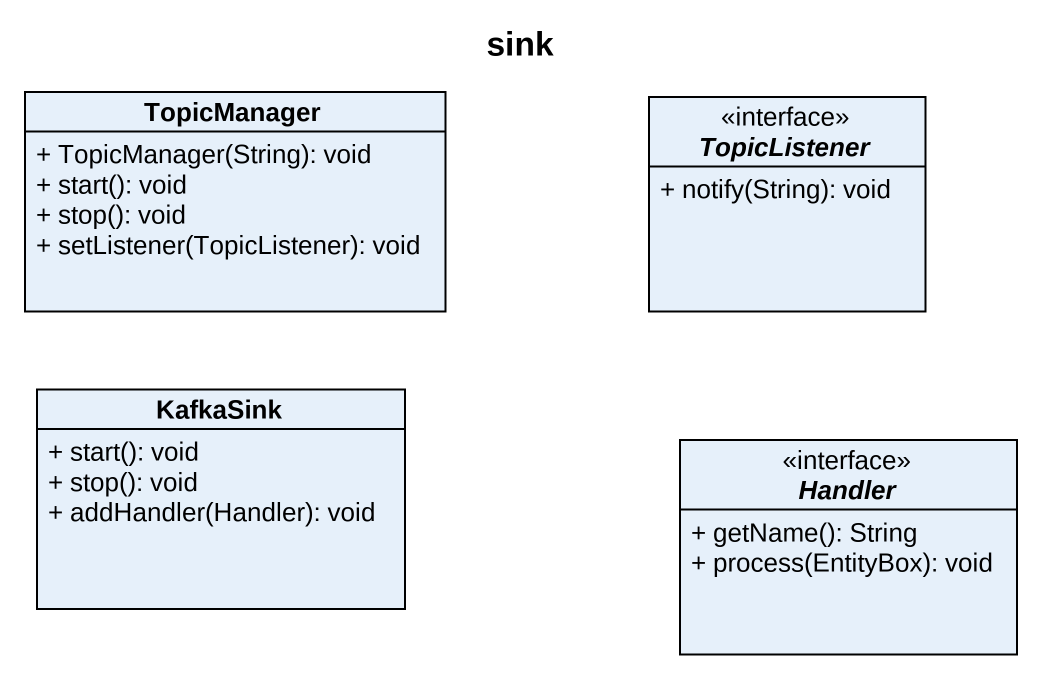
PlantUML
@startuml
title sink
hide circle
hide empty members
skinparam classAttributeIconSize 0
class TopicManager {
  + TopicManager(String): void
  + start(): void
  + stop(): void
  + setListener(TopicListener): void
}
interface TopicListener <<interface>> {
  + notify(String): void
}
class KafkaSink {
  + start(): void
  + stop(): void
  + addHandler(Handler): void
}
interface Handler <<interface>> {
  + getName(): String
  + process(EntityBox): void
}
@enduml
